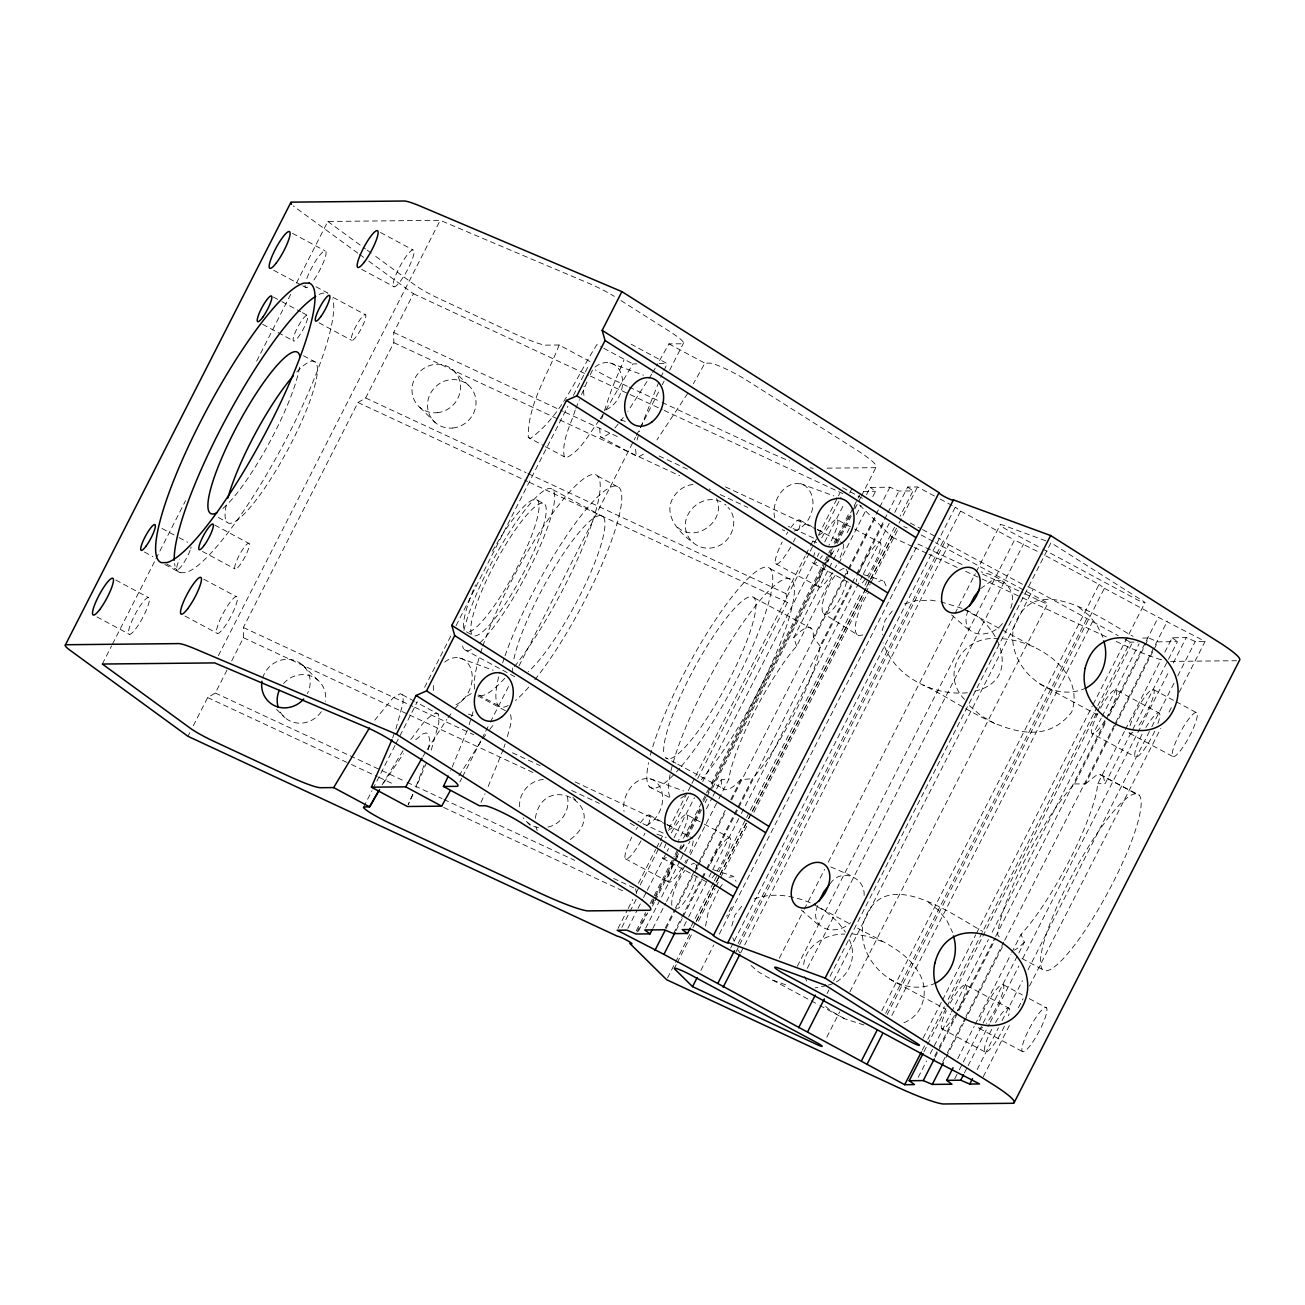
<?xml version="1.0" encoding="UTF-8"?>
<svg xmlns="http://www.w3.org/2000/svg" width="1305" height="1305" viewBox="0 0 1305 1305"><rect width="100%" height="100%" fill="white"/><g stroke="black" fill="none" stroke-linecap="round" stroke-linejoin="round"><path stroke-width="0.75" stroke-dasharray="5 3.75" d="M705.548 926.11L708.387 911.379L718.5 889.977M599.68 428.138L600.316 436.686L638.308 457.06L644.409 453.651M635.551 449.214L636.269 456M535.311 818.284C543.549 768.645 614.198 807.795 569.469 840.11M718.892 798.774L728.973 778.971L729.609 774.746A91.578 18.156 -61.8 0 1 792.951 650.428L796.637 646.171L833.34 574.135M851.252 584.705L820.046 645.942L819.426 650.167A91.578 18.156 -61.8 0 1 756.084 774.485L752.381 778.726L737.7 807.55M1124.437 731.452L1097.815 783.685L1096.706 791.222A99.914 19.803 -61.8 0 1 1027.606 926.844L1021.016 934.429L1011.832 952.438M817.648 905.654C807.925 929.323 835.787 936.876 850.55 922.717M967.984 610.61C957.234 639.45 993.676 640.347 1004.442 620.446M428.383 749.886L429.802 740.49L428.236 733.769L426.082 732.921L423.032 733.818L414.566 740.636M1010.674 608.244C1018.879 587.544 998.602 575.701 981.115 571.884M473.046 711.78L469.18 724.618M507.466 736.624C508.999 729.185 513.322 720.36 509.912 713.134M601.621 418.954L612.012 388.238L624.067 359.772M637.068 440.095L639.629 430.878M731.779 925.93L734.878 915.082L741.893 906.078M803.668 964.542C805.886 944.82 826.473 933.532 844.857 934.103M395.921 728.989L402.951 703.33L403.212 697.996L402.332 694.766L400.276 693.705L392.903 698.11L374.796 720.132M431.254 750.114L438.904 722.644L438.268 714.08L416.018 702.123M503.909 747.569L505.117 743.932M640.853 427.241L660.004 379.086M424.027 765.366L415.61 787.665M392.642 737.912L394.632 732.578M575.244 410.031C570.677 425.055 561.493 440.682 564.217 456.734L566.272 457.794C581.492 450.453 589.175 433.211 599.24 420.406M467.353 730.082L450.617 770.961M503.29 749.38L487.369 788.416M426.572 762.544L416.132 787.307M575.913 408.269L579.42 399.689M581.524 394.55L587.968 379.804M412.837 794.288L408.139 804.761L412.935 794.435M589.99 361.55L559.192 344.993C547.692 374.78 527.53 404.778 528.28 437.42L543.679 445.69M590.349 374.633L592.747 369.478M660.803 377.357L663.185 372.186M663.984 370.473L667.165 363.573L631.229 344.275M480.99 802.33L484.971 793.717M731.371 907.171L726.673 916.387M102.328 664.033L111.578 645.893M112.491 644.083L155.018 560.644M155.931 558.834L185.506 500.794M256.677 361.126L290.868 294M296.414 283.12L327.832 221.458L440.193 220.317L590.92 284.229A23.05 2.447 27 0 1 614.312 296.366M218.375 655.648L440.193 220.317M187.936 736.297L189.731 732.774M193.319 725.743L207.658 697.571L215.309 693.037L227.135 669.84M231.686 660.917L243.497 637.721L243.366 627.493L357.994 402.527L365.645 397.992L393.833 342.66L393.702 332.449L413.44 293.723L366.053 259.14M363.655 807.061L371.958 790.732M372.887 788.921L395.072 745.383M395.986 743.573L417.257 701.845M424.647 687.344L451.448 634.736M456.065 625.666L567.903 406.198M573.433 395.317L589.159 364.47M459.866 781.956L461.725 778.335M462.639 776.524L481.121 740.245M482.051 738.434L484.824 732.986M485.754 731.175L489.44 723.916M490.37 722.105L508.852 685.826M519.015 665.876L635.47 437.338M636.4 435.511L658.568 391.989M662.271 384.73L664.115 381.109M669.661 370.212L683.526 343.019M638.406 883.371L655.681 849.473M656.594 847.679L659.319 842.329M660.232 840.551L663.87 833.406L638.047 821.4M697.767 778.433L787.437 602.437L786.018 593.677L805.103 556.207M806.017 554.413L809.655 547.284M810.568 545.49L814.206 538.361L788.383 526.339M618.048 928.442L627.281 910.303M628.211 908.492L632.827 899.422M636.53 892.163L639.303 886.731M640.233 884.921L658.715 848.642M659.629 846.831L663.332 839.572M668.878 828.691L687.36 792.412M688.29 790.602L691.063 785.153M691.976 783.343L694.749 777.894M695.679 776.084L809.361 552.977M810.275 551.167L817.68 536.649M818.594 534.838L839.849 493.127M621.865 927.415L629.043 913.337M629.94 911.575L636.204 899.259M668.339 830.42L672.809 827.419L690.378 792.951M818.675 535.36L823.145 532.375L841.089 497.156M627.868 928.344L637.117 910.205M638.047 908.394L642.664 899.324M643.593 897.514L646.367 892.065M647.28 890.255L668.535 848.544M674.081 837.663L694.423 797.747M702.743 781.434L816.408 558.328M817.338 556.501L819.181 552.88M824.727 541.999L844.139 503.909M849.686 493.029L852.459 487.581M636.318 930.742L645.567 912.603M650.184 903.533L674.212 856.374M675.142 854.563L677.915 849.115M683.461 838.234L701.943 801.955M702.873 800.144L705.646 794.696M706.56 792.885L710.263 785.626M711.192 783.816L823.944 562.52M824.858 560.71L830.404 549.829M834.107 542.57L849.816 511.739M636.938 932.194L646.187 914.055M651.717 903.174L654.49 897.726M655.42 895.915L674.832 857.825M675.762 856.015L681.292 845.118M685.924 836.048L699.79 808.855M703.477 801.596L707.179 794.337M708.093 792.527L825.478 562.161M826.391 560.351L829.164 554.902M830.094 553.092L833.797 545.833M834.711 544.022L853.209 507.743M854.123 505.932L859.669 495.052M638.455 931.117L647.704 912.978M652.321 903.908L654.18 900.271M655.094 898.46L673.576 862.181M674.506 860.37L678.209 853.111M679.122 851.3L681.895 845.852M686.528 836.782L700.377 809.589M706.853 796.882L709.626 791.45M710.556 789.623L824.222 566.533M825.152 564.706L832.541 550.204M836.244 542.945L851.953 512.115M852.883 510.304L856.569 503.045M652.467 906.078L654.311 902.44M655.24 900.629L674.652 862.54M675.566 860.729L678.339 855.281M682.042 848.022L683.885 844.4M687.588 837.141L701.454 809.932M705.14 802.689L707 799.052M712.546 788.171L828.985 559.633M829.915 557.806L833.618 550.563M837.304 543.304L851.17 516.095M854.873 508.836L860.419 497.955M861.333 496.145L876.128 467.125M645.665 928.181L679.775 861.235M680.688 859.424L689.905 841.334M706.494 808.774L712.041 797.91M712.954 796.099L715.727 790.683M716.641 788.873L721.257 779.819L728.973 778.971M796.637 646.171L793.734 637.558L832.46 561.574M833.373 559.763L838.903 548.916M847.206 532.636L849.963 527.204M856.423 514.545L861.023 505.492M866.553 494.644L870.239 487.401L889.912 487.205L898.966 491.039L913.011 490.908L900.075 516.291M652.81 928.459L665.664 903.239M666.578 901.445L684.929 865.427M685.843 863.616L689.513 856.423M690.443 854.612L717.962 800.585M838.854 563.32L866.389 509.293M872.817 496.683L875.557 491.284L870.239 487.401M665.322 927.969L674.538 909.879M675.468 908.068L698.518 862.85M699.431 861.039L725.237 810.372M730.767 799.525L740.914 779.623L752.381 778.726M820.046 645.942L813.39 637.362L842.9 579.469M843.813 577.658L847.5 570.432M848.429 568.621L875.166 516.144M876.079 514.349L878.852 508.917M879.766 507.107L889.912 487.205M665.958 928.769L673.347 914.25M674.277 912.44L693.673 874.35M694.603 872.539L697.376 867.091M698.306 865.28L726.02 810.862M731.567 799.981L848.022 571.443M848.951 569.616L875.753 517.025M673.462 933.63L680.802 919.209M681.732 917.415L700.997 879.586M701.911 877.792L705.581 870.582M706.494 868.787L736.787 809.345M852.165 582.895L855.835 575.701M856.749 573.89L887.041 514.464M887.955 512.653L898.966 491.039M675.941 930.791L682.417 918.1M683.331 916.289L701.813 880.01M702.743 878.2L706.445 870.941M707.359 869.13L734.16 816.522M735.09 814.712L737.863 809.263M738.793 807.452L851.545 586.157M857.091 575.277L883.893 522.685M684.048 925.979L687.735 918.72M688.665 916.909L708.077 878.82M708.99 877.009L711.763 871.561M712.693 869.75L740.424 815.331M741.338 813.521L862.409 575.897M863.339 574.086L889.211 523.305M894.757 512.425L907.693 487.026L917.529 486.928L934.69 496.145M691.21 926.224L713.395 882.702M714.308 880.875L718.011 873.632M718.925 871.805L745.726 819.214M746.656 817.403L749.429 811.955M750.359 810.144L861.251 592.486M864.954 585.227L867.727 579.779M868.657 577.968L894.529 527.187M692.955 927.692L695.712 922.244M696.642 920.433L715.124 884.154M716.053 882.343L747.471 820.682M748.401 818.855L751.174 813.423M752.104 811.612L865.77 588.506M866.699 586.679L869.473 581.247M870.402 579.436L898.117 525.018M899.047 523.207L917.529 486.928M667.54 977.902L690.655 932.553M696.201 921.673L715.597 883.583M716.527 881.772L719.3 876.324M720.23 874.513L747.944 820.095M748.874 818.284L869.946 580.66M870.875 578.849L892.131 537.138L858.184 503.648M674.424 968.245L676.267 964.607M677.197 962.796L691.976 933.776M698.452 921.085L715.091 888.428M716.005 886.617L719.707 879.358M720.637 877.547L748.352 823.129M753.899 812.248L864.807 594.591M865.737 592.78L870.353 583.71M871.267 581.9L898.068 529.292M700.883 970.333L713.819 944.934M719.365 934.054L918.067 544.071L962.258 564.641M730.686 947.968L733.459 942.52M734.389 940.709L955.276 507.188L936.403 497.058M738.173 943.433L943.352 540.759L938.132 537.954M736.004 951.834L738.777 946.402M739.707 944.592L960.594 511.071L955.276 507.188M740.718 952.748L948.67 544.625L943.352 540.759M779.33 958.245L803.358 911.086M804.288 909.259L824.63 869.358M828.316 862.099L954.004 615.422M954.934 613.611L975.259 573.711M976.189 571.884L1000.217 524.724M797.322 966.287L1014.507 540.042L1039.367 552.358M807.306 968.31L1023.577 543.875M830.111 976.238L1050.982 542.733L1143.457 601.344A8.189 0.865 27 0 1 1144.012 602.698A8.189 0.865 27 0 1 1136.818 599.566L1041.684 548.475M827.125 993.513L828.969 989.875M833.585 980.805L1033.217 589.012L1118.189 635.682M826.799 1037.181L839.735 1011.783M849.914 991.833L1047.687 603.677A8.189 0.865 27 0 0 1043.184 600.512L935.489 542.668M881.87 1010.674L1099.055 584.412L1041.129 553.304M885.655 1013.398L1087.13 617.983M887.188 1014.556L1104.373 588.294L1099.055 584.412M891.902 1015.453L1092.448 621.849M923.092 1038.111L941.574 1001.832M942.504 1000.021L975.781 934.723M976.695 932.912L1092.22 706.184M1093.15 704.374L1144.909 602.796M922.26 1050.248L926.876 1041.178M927.806 1039.367L944.429 1006.71M948.131 999.451L1096.934 707.424M1097.848 705.614L1130.195 642.125L1138.058 642.044M923.989 1051.7L926.762 1046.267M927.692 1044.457L946.174 1008.178M947.104 1006.351L1096.82 712.514M1097.75 710.703L1132.87 641.766M918.214 1077.343L926.534 1061.03M930.237 1053.771L950.562 1013.871M951.492 1012.06L988.456 939.502M992.159 932.243L1101.208 718.207M1102.138 716.396L1139.102 643.838M934.641 1056.202L938.328 1048.959M939.257 1047.132L956.826 1012.68M957.74 1010.869L994.72 938.311M995.633 936.501L1145.35 642.647M1146.279 640.837L1158.302 617.249L1205.102 641.375L1179.231 692.156M935.179 1057.164L995.764 938.262M999.206 936.908L997.607 934.657L998.717 927.137A99.914 19.803 -61.8 0 1 1067.816 791.515L1074.407 783.93L1105.612 722.676M1109.283 715.466L1148.759 637.998L1157.812 641.848L1177.485 641.652L1105.107 783.701L1097.815 783.685M942.781 1061.862L946.468 1054.603M947.397 1052.792L964.95 1018.34M965.879 1016.513L1003.773 942.145M1004.703 940.334L1114.682 724.487M1115.596 722.676L1154.419 646.497M1155.349 644.686L1167.355 621.098M946.06 1057.458L963.465 1023.283M964.379 1021.489L1002.86 945.962M1074.407 783.93L1085.434 783.897L1113.834 728.157M1114.764 726.363L1153.245 650.836M1154.158 649.042L1157.812 641.848M957.674 1058.73L974.199 1026.301M975.112 1024.507L1010.918 954.249M1125.35 729.642L1161.156 659.384M1164.827 652.174L1172.167 637.77L1186.212 637.623L1195.266 641.473L1205.102 641.375M954.722 1078.827L958.392 1071.633M959.306 1069.839L982.208 1024.882M983.122 1023.087L1024.36 942.177L1021.016 934.429M964.395 1072.955L967.168 1067.506M968.098 1065.696L989.353 1023.985M990.283 1022.158L1018.928 965.928M1022.631 958.686L1169.574 670.281M1173.277 663.022L1186.212 637.623M977.151 1069.545L998.423 1027.818M1002.11 1020.559L1022.451 980.659M1027.997 969.778L1150.912 728.533M1151.826 726.722L1174.011 683.184M1177.714 675.925L1195.266 641.473M983.301 1076.69L1011.016 1022.272M1018.406 1007.77L1023.038 998.7M1029.498 986.009L1160.732 728.435M1169.052 712.106L1172.755 704.847M636.905 363.883L632.86 363.916L605.243 411.059M621.001 300.607L667.801 330.279A54.125 5.758 27 0 1 681.471 343.77L668.959 343.884L656.497 365.971M827.174 468.169L875.068 467.679A82.215 8.744 27 0 0 857.972 450.829L745.954 379.82A23.767 2.528 27 0 0 724.944 368.516A23.767 2.528 27 0 0 710.034 363.149L704.912 363.198L693.395 383.637M382.088 784.794L403.245 750.391M652.679 372.529L655.534 367.619M651.717 374.176L627.836 411.336M422.95 756.557L426.099 751.403M427.143 749.69L446.832 719.398M687.67 393.474L656.937 439.899M458.903 775.871L481.708 740.278M383.588 783.033L403.441 753.752M600.251 418.856L604.248 412.625M719.349 888.575L723.606 882.686M621.001 420.585L623.284 417.502M410.749 739.429C418.465 730.245 424.614 717.717 436.229 713.019L438.268 714.08M447.974 717.864L452.541 711.682M482.785 738.712L487.352 732.529M892.229 611.017L885.214 620.038L882.115 630.87L882.441 634.85M614.916 427.975L618.57 423.554M454.907 708.664L464.955 697.376L472.312 692.971M489.636 729.446L494.497 723.541M793.734 637.558L799.133 632.419A91.578 18.156 -61.8 0 1 813.211 632.273L813.39 637.362M740.914 779.623L735.514 784.762A91.578 18.156 -61.8 0 1 721.437 784.909L721.257 779.819M1085.434 783.897L1095.417 775.904L1100.001 774.518L1139.167 795.137A99.914 19.803 -61.8 0 1 1079.072 939.062A99.914 19.803 -61.8 0 1 1054.31 912.831A99.914 19.803 -61.8 0 1 1139.167 795.137M1024.36 942.177L1020.2 946.141A99.914 19.803 -61.8 0 1 1014.377 950.171M980.528 588.669L991.213 581.051L1000.853 580.366M830.192 883.73C840.975 867.189 865.884 877.221 864.073 896.16M609.729 433.358L602.355 437.762L600.316 436.686M903.925 1022.663C924.103 1014.98 929.894 989.435 918.41 972.111C904.544 948.914 877.792 939.779 855.558 926.958M729.038 877.237L733.818 876.601L736.036 881.201M646.464 825.38C662.255 817.909 669.367 792.168 654.49 780.504C636.579 771.891 620.968 795.055 624.051 811.367M1086.086 687.947C1050.134 704.879 1006.856 667.393 1013.284 629.548C1031.211 566.24 1101.909 619.32 1133.115 636.367M935.75 982.991C899.798 999.924 856.52 962.454 862.948 924.609C880.859 861.3 951.573 914.381 982.779 931.427M862.85 634.997L858.674 635.6L823.537 613.562M794.337 531.021C812.134 525.589 820.339 497.384 804.679 485.346C785.887 476.619 769.607 502.36 775.121 518.999M904.544 603.905L915.816 600.724L930.791 600.153L938.67 601.458M974.851 691.112C1023.985 680.019 998.651 620.756 963.628 609.272M754.208 898.949C772.968 891.935 793.799 895.67 811.726 903.403M826.391 985.634L815.136 987.885M828.267 985.096C847.989 980.512 858.821 956.386 848.69 938.719M692.906 484.432C684.228 485.525 676.528 491.055 672.515 498.771C663.299 516.176 680.15 533.386 693.167 542.684M547.97 827.044C561.949 824.369 571.345 808.399 566.859 794.843M998.945 638.912C964.525 633.969 938.752 672.418 964.46 699.398M967.348 692.759C932.977 696.054 894.414 676.691 883.126 642.794M559.192 344.993L546.681 345.124A54.125 5.758 27 0 1 510.532 331.862L438.121 298.144A23.05 2.447 27 0 1 416.279 285.991L373.687 254.915M659.107 363.655L667.165 363.573M863.519 491.398L875.557 491.284M164.838 564.478L180.139 572.699L185.457 572.634A158.182 31.353 -61.8 0 0 281.358 448.251A158.182 31.353 -61.8 0 0 332.726 298.878M1142.74 638.063L1148.759 637.998M1170.634 661.39L1236.569 660.722M543.337 779.476C529.031 780.341 517.008 795.006 520.075 809.231M940.644 601.784L962.062 608.358M1002.68 638.765C1037.948 640.902 1085.271 671.879 1071.715 711.992C1031.668 763.637 962.307 702.057 922.978 685.076M852.344 933.825L868.119 936.419L883.615 942.014M863.975 1024.98L844.531 1018.732L819.98 1005.551M538.427 827.598C532.293 826.44 526.796 822.933 523.256 817.795M863.796 574.673L882.718 580.725M713.574 869.831L732.578 875.981M720.898 501.756C702.465 492.882 679.872 513.11 686.446 532.473A24.974 23.555 -45.4 0 0 716.837 546.616C732.268 541.396 739.723 519.618 728.027 507.335M751.06 965.488L758.466 971.915L772.642 980.12L788.138 985.715M609.892 362.872L643.463 375.188M1045.778 540.808L1003.447 525.279A15.04 1.599 27 0 0 1009.369 531.119L1039.889 547.513M800.324 483.6L833.895 495.916M620.576 419.737L626.172 421.776M812.868 541.135L816.604 542.505M459.556 657.932L493.127 670.248M649.988 778.645L683.559 790.961M468.365 714.096L475.836 716.837M656.937 834.14L666.268 837.549M784.599 530.662L782.266 529.7M634.263 825.706L630.136 823.129M1027.785 586.712L1033.217 589.012M830.779 866.944L850.517 875.427M627.314 386.231L616.351 381.125A23.588 2.512 27 0 1 595.292 369.87M629.141 387.079L660.2 401.532M662.026 402.397L768.025 451.726A82.215 8.744 27 0 0 789.737 461.024M413.44 293.723L588.539 375.236M590.382 376.085L662.255 409.558M664.098 410.406L842.883 493.649M982.518 574.07L1023.022 592.927M1024.865 593.791L1043.282 602.355A8.189 0.865 27 0 0 1047.687 603.677M892.131 537.138L912.326 546.534M914.153 547.399L927.007 553.369M928.85 554.234L958.213 567.903M965.569 571.329L980.251 578.164M982.094 579.012L1020.64 596.972M1022.484 597.821L1108.777 637.998M1116.118 641.408L1123.458 644.833A82.215 8.744 27 0 0 1161.581 659.873M393.702 332.449L563.271 411.385M565.114 412.25L620.413 437.991M659.107 456L690.443 470.583M725.466 486.896L815.772 528.933M817.615 529.797L823.145 532.375M393.833 342.66L557.936 419.052M559.78 419.916L679.611 475.705M720.181 494.579L747.83 507.449M365.645 397.992L526.046 472.655M527.889 473.519L786.018 593.677M357.994 402.527L527.563 481.463M529.406 482.312L787.437 602.437M243.366 627.493L412.935 706.445M414.778 707.294L473.764 734.748M512.457 752.773L540.107 765.644M575.13 781.94L665.436 823.993M667.279 824.842L672.809 827.419M243.497 637.721L407.584 714.112M409.427 714.961L532.962 772.462M571.672 790.487L599.338 803.374M215.309 693.037L405.219 781.45M407.062 782.299L442.085 798.611M443.928 799.476L574.836 860.403M613.546 878.428L633.839 887.873M207.658 697.571L349.577 763.637M351.42 764.502L377.227 776.508M379.07 777.372L393.816 784.24M443.586 807.404L624.198 891.494M528.28 437.42L530.319 438.48C561.607 416.083 576.549 376.378 596.923 344.618L602.062 347.375M668.959 343.884L704.912 363.198M960.594 511.071L1014.507 540.042M1104.373 588.294L1158.302 617.249M603.758 348.288L632.86 363.916M380.456 232.486L412.984 249.94M910.303 523.011L920.743 528.607M922.472 529.536L936.386 537.024M842.622 487.678L864.921 499.652M948.67 544.625L1022.402 584.232M1125.057 639.368L1130.195 642.125M921.118 534.968L933.695 541.706M821.693 537.791A24.974 4.959 -61.8 0 1 837.353 519.765L852.883 528.117M854.612 529.031L880.484 542.929M1153.685 689.66L1174.386 700.785M1176.115 701.699L1196.815 712.824A24.974 4.959 -61.8 0 1 1181.792 748.809A24.974 4.959 -61.8 0 1 1175.609 742.251A24.974 4.959 -61.8 0 1 1196.815 712.824M361.664 269.368L394.192 286.823M292.451 233.367L324.978 250.837M799.9 520.14L815.429 528.492M817.158 529.406L843.03 543.32M1100.572 708.044A24.974 4.959 -61.8 0 1 1116.232 690.035L1159.362 713.199M963.808 609.288L1033.952 646.97M315.973 286.741L327.881 293.119L322.563 293.185A158.182 31.353 -61.8 0 0 317.555 295.273M333.069 297.361L365.579 314.831A14.567 2.887 -61.8 0 1 356.82 335.825A14.567 2.887 -61.8 0 1 353.215 331.992A14.567 2.887 -61.8 0 1 365.579 314.831M273.659 270.249L301.047 284.963M302.76 285.877L306.186 287.72M1039.677 683.885L1097.538 714.961M813.194 563.369L849.425 582.829M1129.526 733.263L1172.657 756.427M775.741 563.76L818.871 586.924M1097.88 713.183A24.974 4.959 -61.8 0 0 1092.073 733.638L1135.203 756.802M273.3 297.034L280.151 300.705M281.864 301.634L300.688 311.748M302.401 312.662L307.54 315.419A14.567 2.887 -61.8 0 1 298.78 336.413A14.567 2.887 -61.8 0 1 295.158 332.579A14.567 2.887 -61.8 0 1 307.54 315.419M318.975 322.808L351.502 340.262M545.392 446.62L564.217 456.734M597.657 476.031L619.239 487.613M770.211 568.686L791.776 580.268M262.631 324.309L293.446 340.85M1100.001 774.518L1135.937 793.832M303.478 355.743L315.549 362.235M552.798 489.652L603.122 516.682M754.094 597.755L811.612 628.651M537.562 500.321L544.74 504.187A74.94 14.861 -61.8 0 1 499.668 612.143A74.94 14.861 -61.8 0 1 481.105 592.454A74.94 14.861 -61.8 0 1 544.74 504.187M466.521 631.914L472.263 634.997M218.343 517.481L226.972 522.114M464.221 649.531L514.545 676.561A91.578 18.156 -61.8 0 0 517.498 677.768M675.974 763.262L665.517 757.65A91.578 18.156 -61.8 0 0 741.403 654.229A91.578 18.156 -61.8 0 0 725.743 618.831A91.578 18.156 -61.8 0 0 663.919 754.029M677.719 764.192L723.035 788.53M214.836 525.116L249.076 543.5A14.567 2.887 -61.8 0 1 240.316 564.494A14.567 2.887 -61.8 0 1 236.694 560.661A14.567 2.887 -61.8 0 1 249.076 543.5M1021.978 958.523L1042.532 969.55M478.527 694.945L498.428 705.63M649.417 786.719L670.982 798.301A124.889 24.762 -61.8 0 1 729.74 642.778A124.889 24.762 -61.8 0 1 792.624 604.346A124.889 24.762 -61.8 0 1 701.307 779.754M477.793 695.875L506.895 711.519M161.934 528.46L177.333 536.73M179.046 537.644L187.61 542.244M202.454 551.46L234.982 568.931M671.357 832.835A24.974 4.959 -61.8 0 1 687.017 814.826L702.547 823.161M704.276 824.091L730.148 837.989A24.974 4.959 -61.8 0 1 717.293 870.81M1003.349 984.704L1022.321 994.899M1029.221 998.619L1046.479 1007.884A24.974 4.959 -61.8 0 1 1031.456 1043.87A24.974 4.959 -61.8 0 1 1025.273 1037.296A24.974 4.959 -61.8 0 1 1046.479 1007.884M649.564 815.201L665.093 823.537M666.822 824.466L692.694 838.365M950.236 1003.105A24.974 4.959 -61.8 0 1 965.896 985.096L1009.026 1008.259M813.472 904.349L848.544 923.19M203.808 579.175L236.335 596.63M144.415 552.048L152.962 556.648M166.665 564.005L176.942 569.518M402.332 694.766L414.305 701.209M889.341 978.946L945.44 1009.075M662.858 858.429L705.989 881.593M979.19 1028.324L1022.321 1051.487M185.016 616.058L217.544 633.512M115.802 580.056L148.33 597.527M625.405 858.804L668.535 881.968M941.737 1028.699L984.867 1051.863M97.01 616.939L129.538 634.409M772.642 980.12L809.459 999.891M811.204 1000.837L818.219 1004.605M994.867 723.671L980.708 715.466L968.832 705.206M818.023 907.057L825.886 911.624L837.761 921.885L845.428 932.047M844.531 1018.732L830.372 1010.527L824.434 1005.388M709.268 488.935L710.393 489.652M724.699 504.203L726.069 505.1M1172.167 637.77L1177.485 641.652M907.693 487.026L913.011 490.908M327.832 221.458L365.498 248.945M367.145 250.136L372.056 253.725M357.88 253.186L295.795 207.87A41.63 4.421 27 0 1 293.25 205.896M359.528 254.377L364.421 257.95M1078.762 607.184L1089.039 615.422L1097.293 625.731L1102.953 637.378M928.426 902.228L938.703 910.482L946.957 920.775L952.617 932.439M677.654 527.367C695.842 543.761 726.494 520.613 716.608 498.592M951.59 614.916L971.279 632.077M801.254 909.96L820.943 927.137M452.704 369.755L468.218 385.073M419.802 407.323L435.315 422.641M572.911 797.371L575.733 800.161M527.302 822.411L530.124 825.2M302.369 664.8L317.882 680.117M276.513 709.333L284.979 717.685M737.847 950.024L740.033 952.927M1103.214 775.823L1105.107 783.701M804.679 976.45L806.849 981.67M732.79 937.838L734.226 941.329M886.03 585.815L884.154 581.541A29.966 9.461 -65 0 0 878.787 581.606M535.996 826.848L536.11 827.517A24.974 23.555 -45.4 0 0 537.252 830.404M635.682 888.738L636.53 893.99M296.773 372.007A91.578 18.156 -61.8 0 1 312.466 393.555A91.578 18.156 -61.8 0 1 255.323 501.055A91.578 18.156 -61.8 0 1 226.352 504.464M846.08 569.306A24.974 7.879 -65 0 1 847.532 575.179M846.586 581.671A24.974 7.879 -65 0 1 831.383 610.871A24.974 7.879 -65 0 1 822.232 605.683A24.974 7.879 -65 0 1 835.314 575.309M839.637 570.725A24.974 7.879 -65 0 1 844.89 568.621M857.091 634.654A29.966 9.461 -65 0 1 868.575 592.437M684.929 795.561A124.889 24.762 -61.8 0 1 680.737 798.203M790.765 527.775A24.974 4.959 -61.8 0 1 798.317 530.841M795.316 538.052A24.974 4.959 -61.8 0 1 793.44 541.901M790.683 546.991A24.974 4.959 -61.8 0 1 775.969 563.939A24.974 4.959 -61.8 0 1 782.201 541.999M786.393 534.43A24.974 4.959 -61.8 0 1 787.861 532.065M640.429 822.819A24.974 4.959 -61.8 0 1 647.981 825.886M644.98 833.112A24.974 4.959 -61.8 0 1 643.74 835.657M641.065 840.795A24.974 4.959 -61.8 0 1 625.764 859.049A24.974 4.959 -61.8 0 1 631.865 837.06M636.057 829.491A24.974 4.959 -61.8 0 1 637.525 827.125M965.896 985.096A24.974 4.959 -61.8 0 1 957.381 1010.674M954.51 1015.6A24.974 4.959 -61.8 0 1 941.965 1028.878A24.974 4.959 -61.8 0 1 946.321 1010.788M1116.232 690.035A24.974 4.959 -61.8 0 1 1107.733 715.629M1104.846 720.556A24.974 4.959 -61.8 0 1 1092.073 733.638M843.47 544.299A24.974 4.959 -61.8 0 1 838.446 561.215M836.57 565.065A24.974 4.959 -61.8 0 1 835.233 567.626M832.378 572.634A24.974 4.959 -61.8 0 1 819.23 587.168A24.974 4.959 -61.8 0 1 823.471 569.013M827.386 561.329A24.974 4.959 -61.8 0 1 828.806 558.817M831.725 554.103A24.974 4.959 -61.8 0 1 833.895 550.938M693.2 840.975A24.974 4.959 -61.8 0 1 689.758 852.54M686.234 860.109A24.974 4.959 -61.8 0 1 684.897 862.687M682.042 867.678A24.974 4.959 -61.8 0 1 668.894 882.213A24.974 4.959 -61.8 0 1 673.135 864.073M677.05 856.39A24.974 4.959 -61.8 0 1 678.47 853.878M681.389 849.147A24.974 4.959 -61.8 0 1 685.647 843.258M995.519 1022.549A24.974 4.959 -61.8 0 1 1008.504 1015.796M1004.442 1026.154A24.974 4.959 -61.8 0 1 985.846 1052.173A24.974 4.959 -61.8 0 1 992.681 1027.541M1145.872 727.489A24.974 4.959 -61.8 0 1 1158.024 712.97A24.974 4.959 -61.8 0 1 1157.796 723.9M1154.778 731.11A24.974 4.959 -61.8 0 1 1136.182 757.128A24.974 4.959 -61.8 0 1 1143.017 732.497M283.593 683.51A24.974 23.555 -45.4 0 1 312.009 676.463A24.974 23.555 -45.4 0 1 325.402 701.274M321.258 711.714A24.974 23.555 -45.4 0 1 298.454 723.133A24.974 23.555 -45.4 0 1 278.781 708.941M650.347 755.155A124.889 24.762 -61.8 0 1 733.312 595.162A124.889 24.762 -61.8 0 1 767.079 607.951A124.889 24.762 -61.8 0 1 680.965 766.769M679.742 768.172A124.889 24.762 -61.8 0 1 648.569 762.642M505.019 655.844A124.889 24.762 -61.8 0 1 589.093 505.932A124.889 24.762 -61.8 0 1 615.389 529.178A124.889 24.762 -61.8 0 1 533.696 681.194M528.77 687.099A124.889 24.762 -61.8 0 1 515.459 700.491M508.183 705.532A124.889 24.762 -61.8 0 1 499.897 672.075M502.637 662.924A124.889 24.762 -61.8 0 1 504.382 657.655M513.925 658.911A91.578 18.156 -61.8 0 1 576.777 535.213A91.578 18.156 -61.8 0 1 597.918 554.25A91.578 18.156 -61.8 0 1 528.215 671.781M512.947 672.94A91.578 18.156 -61.8 0 1 512.735 667.002M482.817 646.073A124.889 24.762 -61.8 0 1 566.435 495.606A124.889 24.762 -61.8 0 1 594.346 515.915A124.889 24.762 -61.8 0 1 513.256 668.225M504.807 678.209A124.889 24.762 -61.8 0 1 476.863 694.048M474.677 689.105A124.889 24.762 -61.8 0 1 479.506 656.382M480.534 653.055A124.889 24.762 -61.8 0 1 482.214 647.851M463.928 630.348A91.578 18.156 -61.8 0 1 526.78 507.775A91.578 18.156 -61.8 0 1 547.937 526.29A91.578 18.156 -61.8 0 1 479.114 643.642M471.366 649.466A91.578 18.156 -61.8 0 1 462.606 645.91M492.409 551.134A74.94 14.861 -61.8 0 1 537.285 500.06A74.94 14.861 -61.8 0 1 515.606 570.53A74.94 14.861 -61.8 0 1 467.5 632.126M463.764 628.178A74.94 14.861 -61.8 0 1 475.477 584.934M837.353 519.765A24.974 4.959 -61.8 0 1 828.854 545.36M822.329 555.751A24.974 4.959 -61.8 0 1 820.241 558.491M816.604 562.341A24.974 4.959 -61.8 0 1 812.705 560.759M813.716 555.832A24.974 4.959 -61.8 0 1 814.777 552.684M859.277 572.357A24.974 4.959 -61.8 0 1 880.125 542.684A24.974 4.959 -61.8 0 1 867.629 575.75M865.46 578.914A24.974 4.959 -61.8 0 1 861.447 583.873M856.162 581.72A24.974 4.959 -61.8 0 1 856.863 579.012M687.017 814.826A24.974 4.959 -61.8 0 1 678.502 840.42M666.268 857.401A24.974 4.959 -61.8 0 1 662.369 855.819M664.424 847.744A24.974 4.959 -61.8 0 1 665.795 844.253M710.573 863.698A24.974 4.959 -61.8 0 1 730.148 837.989M715.124 873.975A24.974 4.959 -61.8 0 1 711.111 878.934M979.712 1020.787A24.974 4.959 -61.8 0 1 996.286 989.598A24.974 4.959 -61.8 0 1 1002.811 992.24A24.974 4.959 -61.8 0 1 986.237 1023.43M982.583 1027.296A24.974 4.959 -61.8 0 1 978.75 1027.329M1130.048 725.727A24.974 4.959 -61.8 0 1 1145.953 695.402A24.974 4.959 -61.8 0 1 1153.653 695.32A24.974 4.959 -61.8 0 1 1138.661 725.645M1132.936 732.236A24.974 4.959 -61.8 0 1 1129.086 732.268M299.563 367.145A91.578 18.156 -61.8 0 1 268.651 443.994A91.578 18.156 -61.8 0 1 222.209 509.081M180.139 572.699A158.182 31.353 -61.8 0 1 174.527 563.499M813.194 468.316A82.215 8.744 27 0 1 810.111 467.794M262.631 678.111A24.974 23.555 -45.4 0 1 295.028 660.591A24.974 23.555 -45.4 0 1 307.409 693.591M191.117 546.893A14.567 2.887 -61.8 0 1 190.726 548.475M190.106 550.319A14.567 2.887 -61.8 0 1 178.916 568.915A14.567 2.887 -61.8 0 1 179.617 559.078M306.822 278.536A20.815 4.127 -61.8 0 1 320.59 254.198A20.815 4.127 -61.8 0 1 325.206 257.395A20.815 4.127 -61.8 0 1 312.238 282.288M307.719 287.084A20.815 4.127 -61.8 0 1 305.093 285.273M695.744 864.35A24.974 7.879 -65 0 1 697.196 870.239M696.25 876.732A24.974 7.879 -65 0 1 677.67 908.574M671.847 905.279A24.974 7.879 -65 0 1 684.978 870.353M691.275 864.399A24.974 7.879 -65 0 1 694.554 863.682M595.015 367.08A24.974 18.596 -69.8 0 1 622.142 377.341A24.974 18.596 -69.8 0 1 602.975 410.749M583.922 395.382A24.974 18.596 -69.8 0 1 584.134 386.035M444.662 662.124A24.974 18.596 -69.8 0 1 471.382 670.476A24.974 18.596 -69.8 0 1 456.016 704.667M433.586 690.443A24.974 18.596 -69.8 0 1 433.391 684.26M903.68 526.519A15.04 1.599 27 0 1 907.22 527.954M400.26 281.391A20.815 4.127 -61.8 0 0 413.881 250.56A20.815 4.127 -61.8 0 0 396.638 273.202A20.815 4.127 -61.8 0 0 400.26 281.391M223.612 628.08A20.815 4.127 -61.8 0 0 237.233 597.25A20.815 4.127 -61.8 0 0 219.99 619.891A20.815 4.127 -61.8 0 0 223.612 628.08M452.753 428.024A24.974 23.555 -45.4 0 0 472.279 389.689A24.974 23.555 -45.4 0 0 430.275 393.849A24.974 23.555 -45.4 0 0 452.753 428.024M437.224 412.706A24.974 23.555 -45.4 0 0 456.766 374.372A24.974 23.555 -45.4 0 0 414.762 378.532A24.974 23.555 -45.4 0 0 437.224 412.706M135.606 628.977A20.815 4.127 -61.8 0 0 149.227 598.147A20.815 4.127 -61.8 0 0 131.984 620.788A20.815 4.127 -61.8 0 0 135.606 628.977"/><path stroke-width="1.5" d="M391.973 739.69L371.419 787.192L407.356 806.506L441.661 806.147L450.307 790.634M713.558 935.245L396.394 734.193L195.881 649.189A41.63 4.421 27 0 0 178.736 643.593L66.392 644.735A41.63 4.421 27 0 0 70.291 650.445L187.936 736.297L617.379 936.223A8.319 0.881 27 0 1 628.227 941.068A8.319 0.881 27 0 1 629.858 943.433L666.627 979.712L897.954 1087.408A82.215 8.744 27 0 0 943.124 1103.981L1013.055 1103.28A82.215 8.744 27 0 0 995.976 1086.413L825.119 978.114L727.913 942.438A8.319 0.881 27 0 1 720.8 940.122A8.319 0.881 27 0 1 713.558 935.245L939.062 492.67L621.898 291.619L421.401 206.598A41.63 4.421 27 0 0 404.24 201.019L291.896 202.145A41.63 4.421 27 0 0 291.553 204.298M819.23 900.939L823.928 891.707L829.099 884.986M969.566 605.879L974.264 596.662L979.435 589.925M379.592 789.672L369.625 806.882L364.389 806.93A23.588 2.512 27 0 0 369.788 812.444A23.588 2.512 27 0 0 390.848 823.7L542.521 894.317A82.215 8.744 27 0 0 587.69 910.89L649.547 910.27A82.215 8.744 27 0 0 632.468 893.403L520.45 822.395A23.767 2.528 27 0 0 499.44 811.09A23.767 2.528 27 0 0 484.53 805.723L479.408 805.772L443.455 786.475L448.235 776.132M65.364 644.98L290.868 202.406M396.394 734.193L416.132 695.467L426.523 690.9L454.711 635.584L451.824 625.389L566.468 400.423L576.859 395.855L605.047 340.523L602.176 330.344L621.898 291.619M923.075 1053.527L909.21 1080.719L914.528 1084.602L904.691 1084.7L663.919 954.379L617.118 930.253L626.955 930.155L636.008 934.005L650.053 933.858L651.896 930.253M654.865 950.529L665.028 930.579M663.919 954.379L675.011 932.602M650.053 933.858L644.735 929.976L664.408 929.78L673.462 933.63L687.507 933.483L690.28 928.051M692.564 986.645L674.587 968.914A15.04 1.599 27 0 1 690.231 974.656L817.68 1043.103A8.189 0.865 27 0 1 822.183 1046.251A8.189 0.865 27 0 1 817.778 1044.946L692.564 986.645L697.18 977.576M727.913 942.438L953.417 499.864L1050.623 535.539L1221.48 643.838A82.215 8.744 27 0 1 1239.62 660.134L1014.115 1102.709M717.848 983.334L734.487 950.676M723.166 987.216L739.804 954.559M798.644 1027.753L815.282 995.111M825.119 978.114L1050.623 535.539M807.713 1031.602L824.352 998.945M861.626 1060.557L877.352 1029.727M866.944 1064.44L882.653 1033.593M904.691 1084.7L921.33 1052.058M909.21 1080.719L923.255 1080.589L934.266 1058.959M923.255 1080.589L932.308 1084.422L943.303 1062.841M932.308 1084.422L951.981 1084.227L946.663 1080.344L953.09 1067.735M946.663 1080.344L960.708 1080.214L963.481 1074.765M960.708 1080.214L969.762 1084.047L972.535 1078.615M443.455 786.475L455.967 786.344A54.125 5.758 27 0 0 442.297 772.854L388.808 738.956A23.05 2.447 27 0 0 365.416 726.803L214.689 662.907L102.328 664.033L190.758 728.565A23.05 2.447 27 0 0 212.617 740.734L285.028 774.436A54.125 5.758 27 0 0 321.161 787.698L333.672 787.584L369.445 727.962M378.271 791.352L369.625 806.882L333.672 787.584M371.419 787.192L405.725 786.85L422.004 758.205M1086.086 687.947C1102.627 679.187 1109.397 658.226 1103.72 640.869M935.75 982.991C952.291 974.231 959.061 953.286 953.384 935.913M969.762 1084.047L979.598 1083.949L932.798 1059.839L692.025 929.503L682.189 929.6L687.507 933.483M405.725 786.85L441.661 806.147M602.176 330.344L919.34 531.396M605.047 340.523L915.506 537.334M576.859 395.855L887.318 592.649M566.468 400.423L883.632 601.475M451.824 625.389L769.004 826.457M454.711 635.584L765.17 832.394M426.523 690.9L736.982 887.71M416.132 695.467L733.296 896.519M278.259 707.473A24.974 23.555 -45.4 0 1 279.254 690.361M216.875 512.783A91.578 18.156 -61.8 0 1 237.086 426.05A91.578 18.156 -61.8 0 1 299.905 356.591M303.755 698.974A24.974 23.555 -45.4 0 1 275.339 706.038A24.974 23.555 -45.4 0 1 261.946 681.226M174.25 560.236A158.182 31.353 -61.8 0 1 226.091 418.611A158.182 31.353 -61.8 0 1 315.712 296.349M227.902 498.004A91.578 18.156 -61.8 0 1 293.315 375.824M953.417 499.864A8.319 0.881 27 0 1 946.304 497.548A8.319 0.881 27 0 1 939.062 492.67M934.837 963.221C923.369 1014.915 1011.13 1056.202 1026.709 995.177C1038.16 943.482 950.415 902.195 934.837 963.221M1085.173 668.16C1073.705 719.854 1161.466 761.141 1177.045 700.133C1188.512 648.438 1100.751 607.135 1085.173 668.16M836.407 498.428L831.334 499.864A24.974 18.596 -69.8 0 0 815.38 531.168A24.974 18.596 -69.8 0 0 837.826 545.392A24.974 18.596 -69.8 0 0 853.78 514.088C852.834 505.508 845.607 497.238 836.407 498.428M686.071 793.489L680.998 794.924A24.974 18.596 -69.8 0 0 665.044 826.212A24.974 18.596 -69.8 0 0 687.49 840.436A24.974 18.596 -69.8 0 0 703.428 809.149C702.498 800.552 695.271 792.298 686.071 793.489M309.187 283.087L303.869 283.136A158.182 31.353 -61.8 0 0 199.73 423.228A158.182 31.353 -61.8 0 0 161.445 562.651L166.763 562.602A158.182 31.353 -61.8 0 0 270.885 422.51A158.182 31.353 -61.8 0 0 309.187 283.087M825.478 985.308L777.943 967.87A15.04 1.599 27 0 0 783.865 973.709L911.298 1042.157A8.189 0.865 27 0 0 918.508 1045.272A8.189 0.865 27 0 0 917.953 1043.935L825.478 985.308M204.363 545.18A14.567 2.887 -61.8 0 0 213.123 524.186A14.567 2.887 -61.8 0 0 200.758 541.363A14.567 2.887 -61.8 0 0 204.363 545.18M364.307 262.093A20.815 4.127 -61.8 0 0 377.928 231.262A20.815 4.127 -61.8 0 0 360.686 253.904A20.815 4.127 -61.8 0 0 364.307 262.093M187.659 608.783A20.815 4.127 -61.8 0 0 201.28 577.952A20.815 4.127 -61.8 0 0 184.038 600.594A20.815 4.127 -61.8 0 0 187.659 608.783M320.883 316.511A14.567 2.887 -61.8 0 0 329.643 295.534A14.567 2.887 -61.8 0 0 317.262 312.694A14.567 2.887 -61.8 0 0 320.883 316.511M146.323 545.767A14.567 2.887 -61.8 0 0 155.083 524.773A14.567 2.887 -61.8 0 0 142.702 541.95A14.567 2.887 -61.8 0 0 146.323 545.767M99.653 609.663A20.815 4.127 -61.8 0 0 113.274 578.833A20.815 4.127 -61.8 0 0 96.032 601.475A20.815 4.127 -61.8 0 0 99.653 609.663M276.301 262.974A20.815 4.127 -61.8 0 0 289.922 232.143A20.815 4.127 -61.8 0 0 272.68 254.785A20.815 4.127 -61.8 0 0 276.301 262.974M262.827 317.099A14.567 2.887 -61.8 0 0 271.587 296.105A14.567 2.887 -61.8 0 0 259.222 313.282A14.567 2.887 -61.8 0 0 262.827 317.099M965.618 608.783A24.974 16.459 -57.6 0 0 974.688 569.355A24.974 16.459 -57.6 0 0 942.308 592.323A24.974 16.459 -57.6 0 0 965.618 608.783M815.282 903.827A24.974 16.459 -57.6 0 0 824.352 864.416A24.974 16.459 -57.6 0 0 791.972 887.384A24.974 16.459 -57.6 0 0 815.282 903.827M501.919 716.739A24.974 18.596 -69.8 0 0 505.084 674.832A24.974 18.596 -69.8 0 0 474.433 699.317A24.974 18.596 -69.8 0 0 501.919 716.739M652.255 421.694A24.974 18.596 -69.8 0 0 655.42 379.788A24.974 18.596 -69.8 0 0 624.769 404.256A24.974 18.596 -69.8 0 0 652.255 421.694"/></g></svg>
